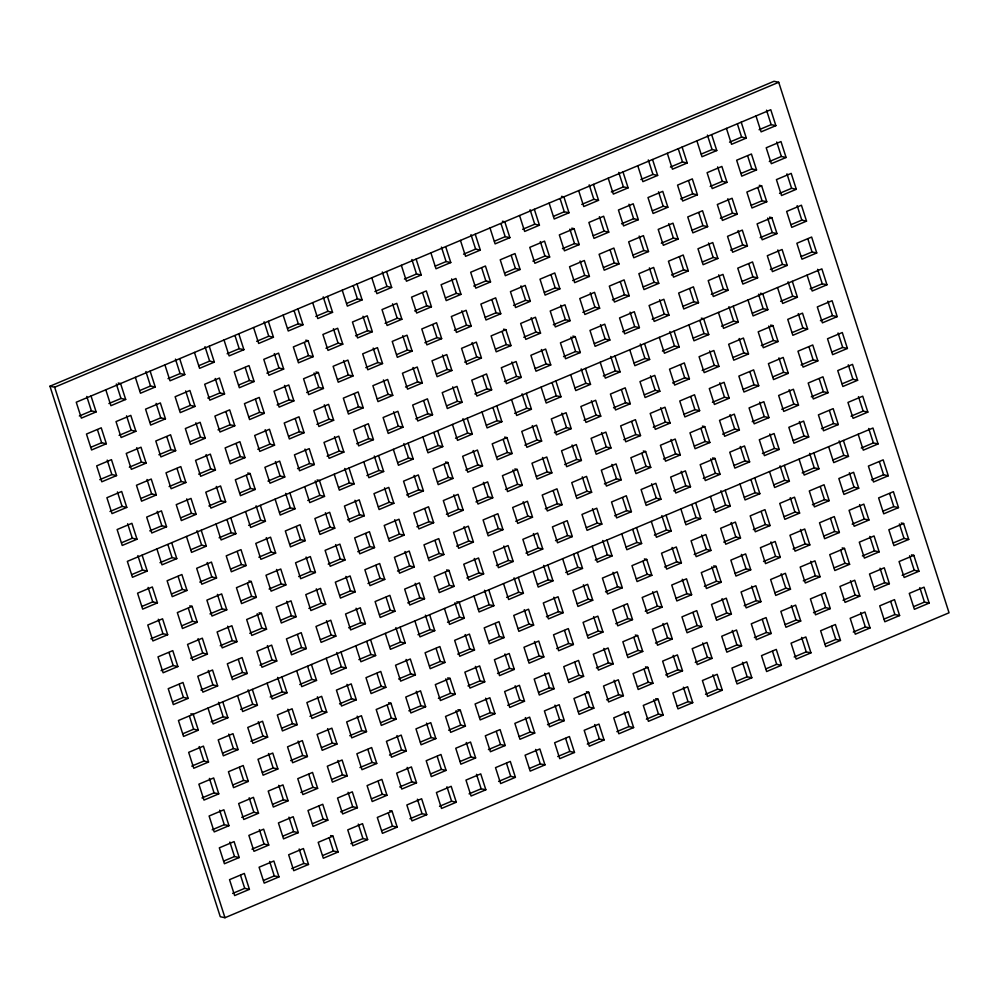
<?xml version="1.0" encoding="UTF-8"?>
<svg xmlns="http://www.w3.org/2000/svg" width="999" height="999" viewBox="0 0 999 999"><rect width="100%" height="100%" fill="white"/><g stroke="black" fill="none" stroke-linecap="round" stroke-linejoin="round"><path stroke-width="1.5" d="M49.95 386.213L774.025 81.281L778.721 82.28L949.05 612.787L224.975 917.719L220.28 916.72L49.95 386.213L54.658 387.225L778.721 82.28M79.333 415.996L91.421 410.901L96.129 411.913L91.021 395.991M108.891 403.546L120.979 398.464L125.687 399.463L120.579 383.554L118.219 383.042M139.785 390.534L150.537 386.014L155.245 387.013L150.125 371.104M167.994 378.658L180.082 373.564L184.79 374.575L179.683 358.653M198.901 365.646L209.64 361.126L214.348 362.125L209.241 346.216M227.11 353.771L239.198 348.676L243.906 349.675L238.786 333.766M256.656 341.321L268.756 336.226L273.451 337.237L268.344 321.316M287.562 328.309L298.301 323.776L303.009 324.787L297.902 308.866M315.771 316.421L327.859 311.338L332.567 312.337L327.46 296.428M346.665 303.409L357.417 298.888L362.113 299.9L357.005 283.978M374.875 291.533L386.963 286.438L391.67 287.45L386.563 271.528M404.433 279.083L416.521 274.001L421.228 275L416.121 259.091M435.327 266.071L446.078 261.551L450.774 262.55L445.666 246.641M463.536 254.196L475.624 249.101L480.332 250.112L475.224 234.191M494.43 241.184L505.182 236.651L509.89 237.662L504.782 221.753L502.422 221.241M522.639 229.308L534.74 224.213L539.435 225.212L534.328 209.303M553.546 216.296L564.285 211.763L568.993 212.775L563.886 196.853L561.538 196.353M581.755 204.408L593.843 199.313L598.551 200.324L593.443 184.403M611.313 191.958L623.401 186.875L628.109 187.874L622.989 171.965M640.859 179.52L652.946 174.425L657.654 175.424L652.547 159.515M670.416 167.07L682.504 161.975L687.212 162.987L682.105 147.065M701.31 154.058L712.062 149.538L716.77 150.537L711.65 134.628M729.52 142.183L741.608 137.088L746.315 138.087L741.208 122.178M759.078 129.733L771.166 124.638L775.873 125.649L770.766 109.728L76.249 402.222L81.356 418.131L96.129 411.913M125.687 399.463L110.914 405.694L105.794 389.772M155.245 387.013L140.459 393.244L135.352 377.322M184.79 374.575L170.017 380.794L164.91 364.885M214.348 362.125L199.575 368.344L194.455 352.435M243.906 349.675L229.121 355.906L224.013 339.985M273.451 337.237L258.679 343.456L253.571 327.547M303.009 324.787L288.236 331.006L283.117 315.097M332.567 312.337L317.782 318.569L312.675 302.647M362.113 299.9L347.34 306.119L342.232 290.197M391.67 287.45L376.898 293.669L371.79 277.759M421.228 275L406.443 281.219L401.336 265.309M450.774 262.55L436.001 268.781L430.894 252.859M480.332 250.112L465.559 256.331L460.452 240.422M509.89 237.662L495.104 243.881L489.997 227.972M539.435 225.212L524.662 231.443L519.555 215.522M568.993 212.775L554.22 218.993L549.113 203.072M598.551 200.324L583.766 206.543L578.658 190.634M628.109 187.874L613.324 194.093L608.216 178.184M657.654 175.424L642.881 181.656L637.774 165.734M687.212 162.987L672.439 169.206L667.32 153.297M716.77 150.537L701.985 156.756L696.877 140.847M746.315 138.087L731.543 144.318L726.435 128.396M775.873 125.649L761.101 131.868L755.981 115.946M308.117 340.696L293.344 346.928L298.451 362.837L313.224 356.618L308.117 340.696L305.769 340.197M574.1 228.684L559.328 234.902L564.435 250.824L579.22 244.593L574.1 228.684L571.753 228.184M90.897 447.265L101.648 442.732L106.356 443.743L101.236 427.822L86.463 434.053L91.571 449.962L106.356 443.743M119.106 435.377L131.194 430.294L135.901 431.293L130.794 415.384L116.021 421.603L121.129 437.512L135.901 431.293M150.012 422.365L160.752 417.844L165.459 418.843L160.352 402.934L145.567 409.153L150.687 425.075L165.459 418.843M179.558 409.927L190.31 405.394L195.017 406.406L189.897 390.484L175.125 396.715L180.232 412.624L195.017 406.406M207.767 398.039L219.867 392.957L224.563 393.956L219.455 378.047L204.683 384.265L209.79 400.174L224.563 393.956M238.674 385.027L249.413 380.507L254.121 381.506L249.013 365.597L234.241 371.815L239.348 387.737L254.121 381.506M266.883 373.151L278.971 368.057L283.679 369.068L278.571 353.147L263.786 359.365L268.893 375.287L283.679 369.068M297.777 360.139L308.529 355.607L313.224 356.618M325.986 348.251L338.074 343.169L342.782 344.168L337.674 328.259L322.902 334.478L328.009 350.399L342.782 344.168M355.544 335.814L367.632 330.719L372.34 331.718L367.232 315.809L352.447 322.028L357.555 337.949L372.34 331.718M385.09 323.364L397.19 318.269L401.885 319.28L396.778 303.359L382.005 309.59L387.113 325.499L401.885 319.28M414.647 310.914L426.735 305.831L431.443 306.83L426.336 290.921L411.563 297.14L416.67 313.049L431.443 306.83M445.542 297.902L456.293 293.381L461.001 294.38L455.894 278.471L441.108 284.69L446.216 300.612L461.001 294.38M473.751 286.026L485.851 280.931L490.546 281.943L485.439 266.021L470.666 272.252L475.774 288.162L490.546 281.943M504.657 273.014L515.397 268.481L520.104 269.493L514.997 253.571L500.224 259.802L505.332 275.712L520.104 269.493M532.867 261.126L544.954 256.044L549.662 257.043L544.555 241.134L529.77 247.352L534.877 263.274L549.662 257.043M562.425 248.689L574.512 243.594L579.22 244.593M593.319 235.677L604.058 231.144L608.766 232.155L603.658 216.234L588.886 222.465L593.993 238.374L608.766 232.155M621.528 223.788L633.616 218.706L638.324 219.705L633.216 203.796L618.431 210.015L623.551 225.924L638.324 219.705M652.422 210.777L663.174 206.256L667.881 207.255L662.762 191.346L647.989 197.565L653.096 213.486L667.881 207.255M680.631 198.901L692.719 193.806L697.427 194.817L692.319 178.896L677.547 185.127L682.654 201.036L697.427 194.817M710.189 186.451L722.277 181.356L726.985 182.367L721.877 166.446L707.092 172.677L712.212 188.586L726.985 182.367M741.083 173.439L751.835 168.918L756.543 169.917L751.423 154.008L736.65 160.227L741.758 176.149L756.543 169.917M769.292 161.563L781.38 156.468L786.088 157.48L780.981 141.558L766.208 147.777L771.315 163.699L786.088 157.48M318.344 372.527L303.559 378.758L308.666 394.667L323.451 388.449L318.344 372.527L315.984 372.028M761.65 185.839L746.865 192.058L751.985 207.979L766.757 201.748L761.65 185.839L759.29 185.327M99.775 479.657L111.863 474.562L116.571 475.574L111.463 459.652L96.678 465.884L101.798 481.793L116.571 475.574M129.333 467.207L141.421 462.125L146.129 463.124L141.009 447.215L126.236 453.434L131.344 469.343L146.129 463.124M158.878 454.77L170.979 449.675L175.674 450.674L170.567 434.765L155.794 440.984L160.901 456.905L175.674 450.674M189.785 441.758L200.524 437.225L205.232 438.236L200.125 422.315L185.352 428.546L190.459 444.455L205.232 438.236M217.994 429.87L230.082 424.775L234.79 425.786L229.683 409.865L214.897 416.096L220.005 432.005L234.79 425.786M248.888 416.858L259.64 412.337L264.335 413.336L259.228 397.427L244.455 403.646L249.563 419.568L264.335 413.336M277.098 404.982L289.186 399.887L293.893 400.899L288.786 384.977L274.013 391.196L279.121 407.117L293.893 400.899M306.656 392.532L318.743 387.437L323.451 388.449M337.55 379.52L348.301 375L352.997 375.999L347.889 360.09L333.117 366.308L338.224 382.217L352.997 375.999M365.759 367.644L377.847 362.55L382.555 363.549L377.447 347.64L362.674 353.858L367.782 369.78L382.555 363.549M396.653 354.633L407.405 350.1L412.112 351.111L407.005 335.189L392.22 341.421L397.327 357.33L412.112 351.111M424.862 342.744L436.963 337.65L441.658 338.661L436.551 322.739L421.778 328.971L426.885 344.88L441.658 338.661M454.42 330.307L466.508 325.212L471.216 326.211L466.108 310.302L451.336 316.521L456.443 332.442L471.216 326.211M485.314 317.282L496.066 312.762L500.774 313.773L495.666 297.852L480.881 304.071L486.001 319.992L500.774 313.773M513.536 305.407L525.624 300.312L530.332 301.323L525.212 285.402L510.439 291.633L515.546 307.542L530.332 301.323M544.43 292.395L555.169 287.874L559.877 288.873L554.77 272.964L539.997 279.183L545.104 295.092L559.877 288.873M572.639 280.519L584.727 275.424L589.435 276.423L584.328 260.514L569.542 266.733L574.662 282.655L589.435 276.423M603.533 267.507L614.285 262.974L618.993 263.986L613.873 248.064L599.1 254.295L604.208 270.205L618.993 263.986M633.091 255.057L643.831 250.537L648.538 251.536L643.431 235.627L628.658 241.845L633.766 257.754L648.538 251.536M661.301 243.182L673.388 238.087L678.096 239.086L672.989 223.177L658.204 229.395L663.324 245.317L678.096 239.086M692.195 230.17L702.946 225.637L707.654 226.648L702.534 210.727L687.762 216.945L692.869 232.867L707.654 226.648M720.404 218.282L732.492 213.187L737.2 214.198L732.092 198.277L717.319 204.508L722.427 220.417L737.2 214.198M751.31 205.27L762.05 200.749L766.757 201.748M779.52 193.394L791.608 188.299L796.315 189.298L791.196 173.389L776.423 179.608L781.53 195.529L796.315 189.298M505.881 329.682L491.108 335.901L496.216 351.823L510.988 345.592L505.881 329.682L503.533 329.183M771.865 217.67L757.092 223.888L762.2 239.797L776.972 233.579L771.865 217.67L769.517 217.158M109.99 511.488L122.09 506.393L126.786 507.405L121.678 491.483L106.905 497.714L112.013 513.623L126.786 507.405M140.896 498.476L151.636 493.943L156.344 494.955L151.236 479.045L136.463 485.264L141.571 501.173L156.344 494.955M169.106 486.6L181.194 481.506L185.901 482.505L180.794 466.595L166.009 472.814L171.116 488.736L185.901 482.505M198.651 474.15L210.752 469.055L215.447 470.067L210.339 454.145L195.567 460.364L200.674 476.286L215.447 470.067M229.558 461.138L240.297 456.605L245.005 457.617L239.897 441.695L225.125 447.927L230.232 463.836L245.005 457.617M257.767 449.25L269.855 444.168L274.563 445.167L269.455 429.258L254.67 435.477L259.777 451.386L274.563 445.167M288.661 436.238L299.413 431.718L304.108 432.717L299.001 416.808L284.228 423.027L289.335 438.948L304.108 432.717M316.87 424.363L328.958 419.268L333.666 420.279L328.559 404.358L313.786 410.589L318.893 426.498L333.666 420.279M347.764 411.351L358.516 406.83L363.224 407.829L358.117 391.92L343.331 398.139L348.439 414.048L363.224 407.829M377.322 398.901L388.074 394.38L392.769 395.379L387.662 379.47L372.889 385.689L377.997 401.61L392.769 395.379M405.532 387.025L417.619 381.93L422.327 382.942L417.22 367.02L402.447 373.239L407.555 389.16L422.327 382.942M436.426 374.013L447.177 369.48L451.885 370.492L446.778 354.57L431.993 360.801L437.112 376.71L451.885 370.492M464.647 362.125L476.735 357.043L481.443 358.042L476.323 342.133L461.55 348.351L466.658 364.273L481.443 358.042M495.541 349.113L506.281 344.593L510.988 345.592M523.751 337.237L535.839 332.143L540.546 333.154L535.439 317.232L520.654 323.464L525.774 339.373L540.546 333.154M553.309 324.787L565.397 319.705L570.104 320.704L564.984 304.795L550.212 311.014L555.319 326.923L570.104 320.704M582.854 312.35L594.942 307.255L599.65 308.254L594.542 292.345L579.77 298.564L584.877 314.485L599.65 308.254M612.412 299.9L624.5 294.805L629.208 295.816L624.1 279.895L609.315 286.126L614.435 302.035L629.208 295.816M643.306 286.888L654.058 282.355L658.766 283.366L653.646 267.445L638.873 273.676L643.98 289.585L658.766 283.366M671.515 275L683.603 269.917L688.311 270.916L683.204 255.007L668.431 261.226L673.538 277.148L688.311 270.916M702.422 261.988L713.161 257.467L717.869 258.466L712.762 242.557L697.976 248.776L703.096 264.698L717.869 258.466M730.631 250.112L742.719 245.017L747.427 246.029L742.307 230.107L727.534 236.338L732.642 252.248L747.427 246.029M760.177 237.662L772.277 232.58L776.972 233.579M791.083 224.65L801.822 220.13L806.53 221.129L801.423 205.22L786.638 211.438L791.757 227.36L806.53 221.129M250.112 473.526L235.339 479.757L240.447 495.666L255.22 489.448L250.112 473.526L247.764 473.026M575.212 336.626L560.427 342.844L565.546 358.753L580.319 352.535L575.212 336.626L572.852 336.114M121.553 542.757L132.305 538.224L137.013 539.235L131.905 523.314L117.12 529.545L122.228 545.454L137.013 539.235M149.763 530.869L161.863 525.774L166.558 526.785L161.451 510.864L146.678 517.095L151.786 533.004L166.558 526.785M180.669 517.857L191.408 513.336L196.116 514.335L191.009 498.426L176.236 504.645L181.343 520.566L196.116 514.335M208.878 505.981L220.966 500.886L225.674 501.885L220.567 485.976L205.782 492.195L210.889 508.116L225.674 501.885M239.772 492.969L250.524 488.436L255.22 489.448M267.982 481.081L280.07 475.999L284.777 476.998L279.67 461.088L264.897 467.307L270.005 483.216L284.777 476.998M297.54 468.643L309.628 463.548L314.335 464.547L309.228 448.638L294.443 454.857L299.55 470.779L314.335 464.547M327.098 456.193L339.185 451.098L343.893 452.11L338.773 436.188L324.001 442.42L329.108 458.329L343.893 452.11M356.643 443.743L368.731 438.648L373.439 439.66L368.331 423.738L353.559 429.97L358.666 445.879L373.439 439.66M387.537 430.731L398.289 426.211L402.997 427.21L397.889 411.301L383.104 417.52L388.224 433.441L402.997 427.21M415.759 418.856L427.847 413.761L432.555 414.772L427.435 398.851L412.662 405.07L417.769 420.991L432.555 414.772M446.653 405.844L457.392 401.311L462.1 402.322L456.993 386.401L442.22 392.632L447.327 408.541L462.1 402.322M474.862 393.956L486.95 388.873L491.658 389.872L486.55 373.963L471.765 380.182L476.885 396.091L491.658 389.872M504.42 381.518L516.508 376.423L521.216 377.422L516.096 361.513L501.323 367.732L506.431 383.653L521.216 377.422M535.314 368.506L546.053 363.973L550.761 364.985L545.654 349.063L530.881 355.294L535.988 371.203L550.761 364.985M563.523 356.618L575.611 351.523L580.319 352.535M594.417 343.606L605.169 339.086L609.877 340.085L604.757 324.176L589.984 330.394L595.092 346.316L609.877 340.085M622.627 331.73L634.727 326.636L639.422 327.647L634.315 311.725L619.542 317.944L624.65 333.866L639.422 327.647M652.185 319.28L664.273 314.185L668.98 315.197L663.873 299.275L649.088 305.507L654.208 321.416L668.98 315.197M683.079 306.268L693.83 301.748L698.538 302.747L693.418 286.838L678.646 293.057L683.753 308.966L698.538 302.747M711.288 294.393L723.388 289.298L728.084 290.297L722.976 274.388L708.204 280.607L713.311 296.528L728.084 290.297M742.195 281.381L752.934 276.848L757.642 277.859L752.534 261.938L737.761 268.169L742.869 284.078L757.642 277.859M770.404 269.493L782.492 264.41L787.2 265.409L782.092 249.5L767.307 255.719L772.414 271.628L787.2 265.409M801.298 256.481L812.05 251.96L816.745 252.959L811.638 237.05L796.865 243.269L801.972 259.191L816.745 252.959M131.781 574.587L142.52 570.054L147.228 571.066L142.12 555.144M159.99 562.699L172.078 557.604L176.786 558.616L171.678 542.694M190.884 549.687L201.636 545.167L206.331 546.166L201.224 530.257M219.093 537.812L231.181 532.717L235.889 533.716L230.781 517.807M248.651 525.362L260.739 520.267L265.447 521.278L260.339 505.357M279.545 512.35L290.297 507.829L295.005 508.828L289.885 492.919M307.754 500.474L319.842 495.379L324.55 496.378L319.443 480.469L317.095 479.97M338.649 487.462L349.4 482.929L354.108 483.941L349.001 468.019M366.87 475.574L378.958 470.479L383.666 471.491L378.546 455.569M397.764 462.562L408.504 458.042L413.211 459.041L408.104 443.131M427.31 450.112L438.062 445.591L442.769 446.59L437.662 430.681M455.532 438.236L467.619 433.141L472.327 434.153L467.207 418.231M486.426 425.224L497.165 420.704L501.873 421.703L496.765 405.794M514.635 413.349L526.723 408.254L531.431 409.253L526.323 393.344M545.529 400.337L556.281 395.804L560.988 396.815L555.869 380.894M575.087 387.887L585.839 383.354L590.534 384.365L585.426 368.444M603.296 375.999L615.384 370.916L620.092 371.915L614.984 356.006M634.19 362.987L644.942 358.466L649.65 359.465L644.53 343.556M662.399 351.111L674.5 346.016L679.195 347.028L674.088 331.106M693.306 338.099L704.045 333.579L708.753 334.578L703.646 318.669L701.286 318.157M721.515 326.223L733.603 321.129L738.311 322.128L733.204 306.218M752.409 313.211L763.161 308.679L767.856 309.69L762.749 293.768L760.401 293.269M780.619 301.323L792.707 296.228L797.414 297.24L792.307 281.318M810.177 288.873L822.264 283.791L826.972 284.79L821.865 268.881L127.348 561.363L132.455 577.285L147.228 571.066M176.786 558.616L162 564.835L156.893 548.926M206.331 546.166L191.558 552.385L186.451 536.475M235.889 533.716L221.116 539.947L216.009 524.025M265.447 521.278L250.662 527.497L245.554 511.588M295.005 508.828L280.22 515.047L275.112 499.138M324.55 496.378L309.777 502.609L304.67 486.688M354.108 483.941L339.335 490.159L334.215 474.238M383.666 471.491L368.881 477.709L363.773 461.8M413.211 459.041L398.439 465.272L393.331 449.35M442.769 446.59L427.997 452.822L422.877 436.9M472.327 434.153L457.542 440.372L452.435 424.463M501.873 421.703L487.1 427.922L481.993 412.013M531.431 409.253L516.658 415.484L511.538 399.563M560.988 396.815L546.203 403.034L541.096 387.125M590.534 384.365L575.761 390.584L570.654 374.675M620.092 371.915L605.319 378.146L600.199 362.225M649.65 359.465L634.865 365.696L629.757 349.775M679.195 347.028L664.422 353.246L659.315 337.337M708.753 334.578L693.98 340.796L688.873 324.887M738.311 322.128L723.526 328.359L718.418 312.437M767.856 309.69L753.084 315.909L747.976 300M797.414 297.24L782.642 303.459L777.534 287.55M826.972 284.79L812.187 291.021L807.08 275.1M447.877 462.512L433.104 468.731L438.211 484.652L452.984 478.421L447.877 462.512L445.529 462.013M506.98 437.612L492.207 443.843L497.315 459.752L512.1 453.534L506.98 437.612L504.632 437.112M772.976 325.599L758.191 331.818L763.298 347.739L778.084 341.521L772.976 325.599L770.616 325.1M141.995 606.405L152.747 601.885L157.442 602.884L152.335 586.975L137.562 593.194L142.67 609.115L157.442 602.884M171.553 593.968L182.293 589.435L187 590.446L181.893 574.525L167.12 580.756L172.228 596.665L187 590.446M199.763 582.08L211.85 576.997L216.558 577.996L211.451 562.087L196.666 568.306L201.786 584.215L216.558 577.996M230.657 569.068L241.408 564.547L246.116 565.546L240.996 549.637L226.224 555.856L231.331 571.778L246.116 565.546M258.866 557.192L270.954 552.097L275.662 553.109L270.554 537.187L255.781 543.419L260.889 559.328L275.662 553.109M289.76 544.18L300.512 539.647L305.219 540.659L300.112 524.737L285.327 530.968L290.447 546.878L305.219 540.659M319.318 531.73L330.07 527.21L334.777 528.209L329.658 512.3L314.885 518.518L319.992 534.44L334.777 528.209M347.527 519.855L359.615 514.76L364.323 515.771L359.215 499.85L344.443 506.068L349.55 521.99L364.323 515.771M378.434 506.843L389.173 502.31L393.881 503.321L388.773 487.4L373.988 493.631L379.108 509.54L393.881 503.321M406.643 494.955L418.731 489.872L423.439 490.871L418.319 474.962L403.546 481.181L408.653 497.09L423.439 490.871M437.537 481.943L448.276 477.422L452.984 478.421M465.746 470.067L477.834 464.972L482.542 465.984L477.435 450.062L462.649 456.293L467.769 472.202L482.542 465.984M496.64 457.055L507.392 452.522L512.1 453.534M524.85 445.179L536.95 440.084L541.645 441.083L536.538 425.174L521.765 431.393L526.873 447.315L541.645 441.083M554.408 432.729L566.495 427.634L571.203 428.646L566.096 412.724L551.311 418.943L556.431 434.865L571.203 428.646M583.965 420.279L596.053 415.184L600.761 416.196L595.654 400.274L580.869 406.506L585.976 422.415L600.761 416.196M613.511 407.829L625.611 402.747L630.307 403.746L625.199 387.837L610.426 394.056L615.534 409.965L630.307 403.746M644.417 394.817L655.157 390.297L659.864 391.296L654.757 375.387L639.984 381.606L645.092 397.527L659.864 391.296M672.627 382.942L684.715 377.847L689.422 378.858L684.315 362.937L669.53 369.168L674.637 385.077L689.422 378.858M702.172 370.492L714.273 365.409L718.968 366.408L713.86 350.499L699.088 356.718L704.195 372.627L718.968 366.408M733.079 357.48L743.818 352.959L748.526 353.958L743.418 338.049L728.646 344.268L733.753 360.189L748.526 353.958M761.288 345.604L773.376 340.509L778.084 341.521M792.182 332.592L802.934 328.059L807.629 329.071L802.522 313.149L787.749 319.38L792.856 335.289L807.629 329.071M820.391 320.704L832.479 315.622L837.187 316.621L832.08 300.711L817.307 306.93L822.414 322.852L837.187 316.621M192.108 606.356L177.335 612.587L182.442 628.496L197.228 622.277L192.108 606.356L189.76 605.856M251.224 581.468L236.438 587.687L241.558 603.608L256.331 597.377L251.224 581.468L248.863 580.968M517.207 469.443L502.422 475.674L507.542 491.583L522.315 485.364L517.207 469.443L514.847 468.943M150.874 638.811L162.962 633.716L167.67 634.715L162.562 618.806L147.777 625.024L152.897 640.946L167.67 634.715M181.768 625.799L192.52 621.266L197.228 622.277M209.977 613.91L222.065 608.828L226.773 609.827L221.666 593.918L206.893 600.137L212 616.046L226.773 609.827M240.871 600.899L251.623 596.378L256.331 597.377M269.093 589.023L281.181 583.928L285.889 584.939L280.769 569.018L265.996 575.237L271.104 591.158L285.889 584.939M298.639 576.573L310.726 571.478L315.434 572.489L310.327 556.568L295.554 562.799L300.662 578.708L315.434 572.489M328.196 564.123L340.284 559.04L344.992 560.039L339.885 544.13L325.1 550.349L330.219 566.258L344.992 560.039M357.754 551.685L369.842 546.59L374.55 547.589L369.43 531.68L354.657 537.899L359.765 553.821L374.55 547.589M388.648 538.673L399.388 534.14L404.096 535.152L398.988 519.23L384.215 525.462L389.323 541.371L404.096 535.152M416.858 526.785L428.946 521.703L433.653 522.702L428.546 506.793L413.761 513.011L418.881 528.921L433.653 522.702M446.416 514.348L458.504 509.253L463.211 510.252L458.091 494.343L443.319 500.561L448.426 516.483L463.211 510.252M475.961 501.898L488.061 496.803L492.757 497.814L487.649 481.893L472.877 488.111L477.984 504.033L492.757 497.814M505.519 489.448L517.607 484.353L522.315 485.364M536.413 476.436L547.165 471.915L551.873 472.914L546.765 457.005L531.98 463.224L537.087 479.145L551.873 472.914M564.622 464.56L576.723 459.465L581.418 460.464L576.311 444.555L561.538 450.774L566.645 466.695L581.418 460.464M595.529 451.548L606.268 447.015L610.976 448.027L605.869 432.105L591.096 438.336L596.203 454.245L610.976 448.027M623.738 439.66L635.826 434.577L640.534 435.576L635.426 419.667L620.641 425.886L625.749 441.795L640.534 435.576M653.284 427.222L665.384 422.127L670.079 423.126L664.972 407.217L650.199 413.436L655.307 429.358L670.079 423.126M684.19 414.21L694.929 409.677L699.637 410.689L694.53 394.767L679.757 400.999L684.864 416.908L699.637 410.689M712.399 402.322L724.487 397.227L729.195 398.239L724.088 382.317L709.302 388.549L714.41 404.458L729.195 398.239M743.293 389.31L754.045 384.79L758.74 385.789L753.633 369.88L738.86 376.099L743.968 392.02L758.74 385.789M772.851 376.86L783.591 372.34L788.298 373.351L783.191 357.43L768.418 363.648L773.526 379.57L788.298 373.351M801.061 364.985L813.149 359.89L817.856 360.901L812.749 344.98L797.964 351.211L803.071 367.12L817.856 360.901M831.955 351.973L842.706 347.452L847.414 348.451L842.294 332.542L827.522 338.761L832.629 354.67L847.414 348.451M261.438 613.299L246.666 619.517L251.773 635.439L266.546 629.208L261.438 613.299L259.091 612.787M645.641 451.498L630.869 457.717L635.976 473.626L650.749 467.407L645.641 451.498L643.294 450.986M704.745 426.598L689.972 432.817L695.079 448.738L709.852 442.52L704.745 426.598L702.397 426.098M161.089 670.641L173.177 665.546L177.884 666.545L172.777 650.636L158.004 656.855L163.112 672.777L177.884 666.545M190.647 658.191L202.735 653.096L207.442 654.108L202.335 638.186L187.55 644.417L192.67 660.327L207.442 654.108M220.205 645.741L232.292 640.646L237 641.658L231.88 625.736L217.108 631.967L222.215 647.876L237 641.658M249.75 633.291L261.838 628.209L266.546 629.208M280.657 620.279L291.396 615.759L296.104 616.758L290.996 600.849L276.211 607.067L281.331 622.989L296.104 616.758M308.866 608.403L320.954 603.309L325.662 604.32L320.542 588.399L305.769 594.63L310.876 610.539L325.662 604.32M339.76 595.392L350.512 590.871L355.207 591.87L350.1 575.961L335.327 582.18L340.434 598.089L355.207 591.87M367.969 583.516L380.057 578.421L384.765 579.42L379.657 563.511L364.872 569.73L369.992 585.651L384.765 579.42M397.527 571.066L409.615 565.971L414.323 566.982L409.203 551.061L394.43 557.292L399.538 573.201L414.323 566.982M428.421 558.054L439.173 553.521L443.868 554.532L438.761 538.611L423.988 544.842L429.095 560.751L443.868 554.532M456.63 546.166L468.718 541.083L473.426 542.082L468.319 526.173L453.546 532.392L458.653 548.314L473.426 542.082M487.524 533.154L498.276 528.633L502.984 529.645L497.877 513.723L483.091 519.942L488.199 535.864L502.984 529.645M515.734 521.278L527.834 516.183L532.529 517.195L527.422 501.273L512.649 507.504L517.757 523.414L532.529 517.195M545.292 508.828L557.38 503.746L562.087 504.745L556.98 488.836L542.207 495.054L547.315 510.964L562.087 504.745M576.186 495.816L586.937 491.296L591.645 492.295L586.538 476.386L571.753 482.604L576.86 498.526L591.645 492.295M604.395 483.941L616.495 478.846L621.191 479.857L616.083 463.936L601.311 470.167L606.418 486.076L621.191 479.857M635.302 470.929L646.041 466.396L650.749 467.407M663.511 459.053L675.599 453.958L680.307 454.957L675.199 439.048L660.414 445.267L665.521 461.188L680.307 454.957M694.405 446.041L705.157 441.508L709.852 442.52M722.614 434.153L734.702 429.058L739.41 430.07L734.302 414.148L719.53 420.379L724.637 436.288L739.41 430.07M752.172 421.703L764.26 416.62L768.968 417.619L763.86 401.71L749.075 407.929L754.183 423.838L768.968 417.619M781.73 409.265L793.818 404.17L798.526 405.169L793.406 389.26L778.633 395.479L783.74 411.401L798.526 405.169M811.275 396.815L823.363 391.72L828.071 392.732L822.964 376.81L808.191 383.042L813.298 398.951L828.071 392.732M842.169 383.803L852.921 379.283L857.629 380.282L852.522 364.373L837.736 370.592L842.856 386.501L857.629 380.282M448.988 570.441L434.203 576.673L439.31 592.582L454.095 586.363L448.988 570.441L446.628 569.942M714.972 458.429L700.187 464.647L705.306 480.569L720.079 474.338L714.972 458.429L712.612 457.929M172.652 701.897L183.404 697.377L188.112 698.376L182.992 682.467L168.219 688.686L173.327 704.607L188.112 698.376M200.861 690.022L212.949 684.927L217.657 685.938L212.55 670.017L197.777 676.236L202.884 692.157L217.657 685.938M231.768 677.01L242.507 672.477L247.215 673.488L242.108 657.567L227.322 663.798L232.442 679.707L247.215 673.488M259.977 665.122L272.065 660.039L276.773 661.038L271.653 645.129L256.88 651.348L261.988 667.257L276.773 661.038M290.871 652.11L301.623 647.589L306.318 648.588L301.211 632.679L286.438 638.898L291.546 654.82L306.318 648.588M320.429 639.672L331.168 635.139L335.876 636.151L330.769 620.229L315.984 626.46L321.104 642.369L335.876 636.151M348.639 627.784L360.726 622.702L365.434 623.701L360.314 607.792L345.542 614.01L350.649 629.919L365.434 623.701M379.533 614.772L390.284 610.252L394.98 611.251L389.872 595.342L375.1 601.56L380.207 617.482L394.98 611.251M407.742 602.897L419.83 597.802L424.538 598.813L419.43 582.892L404.657 589.11L409.765 605.032L424.538 598.813M438.636 589.885L449.388 585.352L454.095 586.363M466.845 577.996L478.946 572.914L483.641 573.913L478.533 558.004L463.761 564.223L468.868 580.144L483.641 573.913M496.403 565.559L508.491 560.464L513.199 561.463L508.091 545.554L493.319 551.773L498.426 567.694L513.199 561.463M525.961 553.109L538.049 548.014L542.757 549.025L537.649 533.104L522.864 539.335L527.971 555.244L542.757 549.025M555.506 540.659L567.607 535.576L572.302 536.575L567.195 520.666L552.422 526.885L557.529 542.794L572.302 536.575M586.413 527.647L597.152 523.126L601.86 524.125L596.753 508.216L581.98 514.435L587.087 530.357L601.86 524.125M614.622 515.771L626.71 510.676L631.418 511.688L626.311 495.766L611.525 501.998L616.633 517.907L631.418 511.688M645.516 502.759L656.268 498.226L660.963 499.238L655.856 483.316L641.083 489.547L646.191 505.457L660.963 499.238M673.726 490.871L685.814 485.789L690.521 486.788L685.414 470.879L670.641 477.097L675.749 493.019L690.521 486.788M703.284 478.434L715.371 473.339L720.079 474.338M734.178 465.422L744.929 460.889L749.637 461.9L744.517 445.979L729.745 452.21L734.852 468.119L749.637 461.9M762.387 453.534L774.475 448.451L779.183 449.45L774.075 433.541L759.302 439.76L764.41 455.669L779.183 449.45M793.281 440.522L804.033 436.001L808.74 437L803.633 421.091L788.848 427.31L793.968 443.231L808.74 437M821.503 428.646L833.591 423.551L838.298 424.563L833.178 408.641L818.406 414.872L823.513 430.781L838.298 424.563M851.048 416.196L863.136 411.101L867.844 412.112L862.736 396.191L847.964 402.422L853.071 418.331L867.844 412.112M182.879 733.728L193.619 729.208L198.326 730.207L193.219 714.297L190.859 713.786M211.089 721.852L223.177 716.758L227.884 717.757L222.765 701.847M240.634 709.402L252.735 704.307L257.43 705.319L252.322 689.397M270.192 696.952L282.28 691.87L286.988 692.869L281.88 676.96M299.75 684.515L311.838 679.42L316.546 680.419L311.438 664.51M330.644 671.503L341.396 666.97L346.091 667.981L340.984 652.06M358.853 659.615L370.941 654.52L375.649 655.531L370.542 639.61M389.747 646.603L400.499 642.082L405.207 643.081L400.099 627.172M417.957 634.727L430.057 629.632L434.752 630.644L429.645 614.722M447.515 622.277L459.602 617.182L464.31 618.194L459.203 602.272L456.855 601.773M478.409 609.265L489.16 604.745L493.868 605.744L488.761 589.835M506.618 597.39L518.718 592.295L523.414 593.294L518.306 577.385M537.524 584.378L548.264 579.845L552.971 580.856L547.864 564.934M565.734 572.489L577.822 567.395L582.529 568.406L577.422 552.484M595.279 560.052L607.38 554.957L612.075 555.956L606.967 540.047M626.186 547.04L636.925 542.507L641.633 543.518L636.525 527.597M654.395 535.152L666.483 530.057L671.191 531.068L666.083 515.147M685.289 522.14L696.041 517.619L700.749 518.618L695.629 502.709M713.498 510.264L725.586 505.169L730.294 506.168L725.187 490.259M744.392 497.252L755.144 492.719L759.852 493.731L754.745 477.809M773.95 484.802L784.702 480.282L789.41 481.281L784.29 465.372M802.16 472.927L814.247 467.832L818.955 468.831L813.848 452.922M833.066 459.915L843.805 455.382L848.513 456.393L843.406 440.472M861.275 448.027L873.363 442.932L878.071 443.943L872.951 428.022L178.434 720.516L183.554 736.438L198.326 730.207M227.884 717.757L213.099 723.988L207.992 708.066M257.43 705.319L242.657 711.538L237.55 695.629M286.988 692.869L272.215 699.088L267.095 683.179M316.546 680.419L301.76 686.65L296.653 670.729M346.091 667.981L331.318 674.2L326.211 658.291M375.649 655.531L360.876 661.75L355.769 645.841M405.207 643.081L390.422 649.313L385.314 633.391M434.752 630.644L419.98 636.863L414.872 620.941M464.31 618.194L449.538 624.412L444.43 608.503M493.868 605.744L479.083 611.962L473.976 596.053M523.414 593.294L508.641 599.525L503.533 583.603M552.971 580.856L538.199 587.075L533.091 571.166M582.529 568.406L567.744 574.625L562.637 558.716M612.075 555.956L597.302 562.187L592.195 546.266M641.633 543.518L626.86 549.737L621.753 533.816M671.191 531.068L656.418 537.287L651.298 521.378M700.749 518.618L685.963 524.837L680.856 508.928M730.294 506.168L715.521 512.4L710.414 496.478M759.852 493.731L745.079 499.95L739.959 484.04M789.41 481.281L774.625 487.5L769.517 471.59M818.955 468.831L804.183 475.062L799.075 459.14M848.513 456.393L833.74 462.612L828.621 446.69M878.071 443.943L863.286 450.162L858.178 434.253M646.74 559.428L631.967 565.646L637.075 581.568L651.86 575.337L646.74 559.428L644.392 558.928M191.746 766.121L203.846 761.038L208.541 762.037L203.434 746.128L188.661 752.347L193.769 768.256L208.541 762.037M222.652 753.109L233.391 748.588L238.099 749.587L232.992 733.678L218.207 739.897L223.326 755.818L238.099 749.587M250.861 741.233L262.949 736.138L267.657 737.15L262.55 721.228L247.764 727.459L252.872 743.368L267.657 737.15M281.755 728.221L292.507 723.701L297.202 724.7L292.095 708.791L277.322 715.009L282.43 730.918L297.202 724.7M309.965 716.345L322.053 711.251L326.76 712.25L321.653 696.34L306.88 702.559L311.988 718.481L326.76 712.25M339.523 703.895L351.611 698.801L356.318 699.812L351.211 683.89L336.426 690.109L341.533 706.031L356.318 699.812M370.417 690.883L381.168 686.35L385.864 687.362L380.756 671.44L365.984 677.672L371.091 693.581L385.864 687.362M398.626 678.995L410.714 673.913L415.422 674.912L410.314 659.003L395.542 665.222L400.649 681.131L415.422 674.912M429.52 665.983L440.272 661.463L444.98 662.462L439.872 646.553L425.087 652.772L430.194 668.693L444.98 662.462M457.729 654.108L469.83 649.013L474.525 650.024L469.418 634.103L454.645 640.334L459.752 656.243L474.525 650.024M488.636 641.096L499.375 636.575L504.083 637.574L498.976 621.665L484.203 627.884L489.31 643.793L504.083 637.574M518.181 628.646L528.933 624.125L533.641 625.124L528.533 609.215L513.748 615.434L518.856 631.356L533.641 625.124M546.403 616.77L558.491 611.675L563.199 612.687L558.079 596.765L543.306 602.984L548.414 618.905L563.199 612.687M577.297 603.758L588.036 599.225L592.744 600.237L587.637 584.315L572.864 590.546L577.971 606.455L592.744 600.237M605.506 591.87L617.594 586.788L622.302 587.787L617.195 571.878L602.409 578.096L607.529 594.018L622.302 587.787M636.4 578.858L647.152 574.338L651.86 575.337M664.61 566.982L676.698 561.888L681.405 562.899L676.298 546.977L661.525 553.209L666.633 569.118L681.405 562.899M694.168 554.532L706.256 549.45L710.963 550.449L705.856 534.54L691.071 540.759L696.191 556.668L710.963 550.449M723.726 542.095L735.813 537L740.521 537.999L735.401 522.09L720.629 528.309L725.736 544.23L740.521 537.999M753.271 529.645L765.359 524.55L770.067 525.561L764.959 509.64L750.187 515.871L755.294 531.78L770.067 525.561M784.178 516.633L794.917 512.1L799.625 513.111L794.517 497.19L779.732 503.421L784.852 519.33L799.625 513.111M812.387 504.745L824.475 499.662L829.182 500.661L824.063 484.752L809.29 490.971L814.397 506.893L829.182 500.661M843.281 491.733L854.033 487.212L858.728 488.224L853.621 472.302L838.848 478.521L843.955 494.443L858.728 488.224M871.49 479.857L883.578 474.762L888.286 475.774L883.178 459.852L868.393 466.083L873.513 481.993L888.286 475.774M390.984 703.271L376.198 709.502L381.306 725.411L396.091 719.193L390.984 703.271L388.623 702.772M450.087 678.383L435.314 684.602L440.422 700.524L455.194 694.293L450.087 678.383L447.739 677.884M716.071 566.371L701.298 572.589L706.405 588.498L721.178 582.28L716.071 566.371L713.723 565.859M201.973 797.951L214.061 792.869L218.769 793.868L213.661 777.959L198.876 784.178L203.983 800.087L218.769 793.868M232.867 784.939L243.619 780.419L248.314 781.418L243.207 765.509L228.434 771.727L233.541 787.649L248.314 781.418M262.425 772.502L273.164 767.969L277.872 768.98L272.764 753.059L257.992 759.29L263.099 775.199L277.872 768.98M290.634 760.614L302.722 755.519L307.43 756.53L302.322 740.609L287.537 746.84L292.645 762.749L307.43 756.53M321.528 747.602L332.28 743.081L336.975 744.08L331.868 728.171L317.095 734.39L322.202 750.311L336.975 744.08M349.737 735.726L361.825 730.631L366.533 731.63L361.426 715.721L346.653 721.94L351.76 737.861L366.533 731.63M380.631 722.714L391.383 718.181L396.091 719.193M408.841 710.826L420.941 705.744L425.636 706.743L420.529 690.833L405.756 697.052L410.864 712.961L425.636 706.743M438.399 698.388L450.487 693.294L455.194 694.293M467.957 685.938L480.044 680.843L484.752 681.855L479.645 665.933L464.86 672.165L469.967 688.074L484.752 681.855M497.514 673.488L509.602 668.393L514.31 669.405L509.19 653.483L494.418 659.715L499.525 675.624L514.31 669.405M528.409 660.476L539.148 655.956L543.856 656.955L538.748 641.046L523.976 647.265L529.083 663.186L543.856 656.955M556.618 648.601L568.706 643.506L573.414 644.517L568.306 628.596L553.521 634.815L558.641 650.736L573.414 644.517M587.512 635.589L598.264 631.056L602.971 632.067L597.852 616.146L583.079 622.377L588.186 638.286L602.971 632.067M615.721 623.701L627.809 618.618L632.517 619.617L627.409 603.708L612.637 609.927L617.744 625.836L632.517 619.617M645.279 611.263L657.367 606.168L662.075 607.167L656.967 591.258L642.182 597.477L647.302 613.398L662.075 607.167M676.173 598.251L686.925 593.718L691.633 594.73L686.513 578.808L671.74 585.039L676.847 600.948L691.633 594.73M704.382 586.363L716.47 581.268L721.178 582.28M735.289 573.351L746.028 568.831L750.736 569.83L745.629 553.921L730.843 560.139L735.963 576.061L750.736 569.83M763.498 561.475L775.586 556.381L780.294 557.392L775.174 541.47L760.401 547.689L765.509 563.611L780.294 557.392M793.044 549.025L805.144 543.931L809.839 544.942L804.732 529.02L789.959 535.252L795.067 551.161L809.839 544.942M823.95 536.013L834.689 531.493L839.397 532.492L834.29 516.583L819.505 522.802L824.625 538.711L839.397 532.492M852.159 524.138L864.247 519.043L868.955 520.042L863.835 504.133L849.063 510.352L854.17 526.273L868.955 520.042M883.054 511.126L893.805 506.593L898.501 507.604L893.393 491.683L878.62 497.914L883.728 513.823L898.501 507.604M460.302 710.214L445.529 716.433L450.636 732.354L465.422 726.123L460.302 710.214L457.954 709.715M637.624 635.539L622.852 641.758L627.959 657.667L642.744 651.448L637.624 635.539L635.277 635.027M844.505 548.414L829.732 554.632L834.839 570.541L849.612 564.323L844.505 548.414L842.157 547.902M903.62 523.513L888.835 529.745L893.943 545.654L908.728 539.435L903.62 523.513L901.26 523.014M212.188 829.782L224.275 824.687L228.983 825.698L223.876 809.789L209.103 816.008L214.211 831.917L228.983 825.698M241.746 817.344L253.833 812.249L258.541 813.248L253.434 797.339L238.649 803.558L243.756 819.48L258.541 813.248M272.64 804.332L283.391 799.799L288.087 800.811L282.979 784.889L268.207 791.108L273.314 807.03L288.087 800.811M300.849 792.444L312.937 787.349L317.645 788.361L312.537 772.439L297.764 778.671L302.872 794.58L317.645 788.361M331.743 779.432L342.495 774.912L347.202 775.911L342.095 760.002L327.31 766.221L332.417 782.13L347.202 775.911M359.952 767.557L372.053 762.462L376.748 763.461L371.64 747.552L356.868 753.77L361.975 769.692L376.748 763.461M389.51 755.107L401.598 750.012L406.306 751.023L401.198 735.102L386.426 741.333L391.533 757.242L406.306 751.023M420.404 742.095L431.156 737.574L435.864 738.573L430.756 722.664L415.971 728.883L421.091 744.792L435.864 738.573M448.626 730.219L460.714 725.124L465.422 726.123M479.52 717.207L490.259 712.674L494.967 713.686L489.86 697.764L475.087 703.983L480.194 719.904L494.967 713.686M507.729 705.319L519.817 700.224L524.525 701.236L519.418 685.314L504.632 691.545L509.752 707.454L524.525 701.236M538.623 692.307L549.375 687.787L554.083 688.786L548.963 672.876L534.19 679.095L539.298 695.017L554.083 688.786M568.181 679.857L578.921 675.336L583.628 676.335L578.521 660.426L563.748 666.645L568.856 682.567L583.628 676.335M596.391 667.981L608.478 662.886L613.186 663.898L608.079 647.976L593.294 654.208L598.413 670.117L613.186 663.898M627.285 654.969L638.036 650.449L642.744 651.448M655.494 643.094L667.582 637.999L672.29 638.998L667.182 623.089L652.409 629.308L657.517 645.229L672.29 638.998M686.4 630.082L697.14 625.549L701.847 626.56L696.74 610.639L681.955 616.87L687.075 632.779L701.847 626.56M715.946 617.632L726.698 613.099L731.405 614.11L726.285 598.189L711.513 604.42L716.62 620.329L731.405 614.11M744.155 605.744L756.255 600.661L760.951 601.66L755.843 585.751L741.071 591.97L746.178 607.892L760.951 601.66M775.062 592.732L785.801 588.211L790.509 589.21L785.401 573.301L770.616 579.52L775.736 595.441L790.509 589.21M803.271 580.856L815.359 575.761L820.067 576.773L814.959 560.851L800.174 567.082L805.281 582.991L820.067 576.773M834.165 567.844L844.917 563.324L849.612 564.323M862.374 555.968L874.462 550.874L879.17 551.873L874.063 535.963L859.29 542.182L864.397 558.104L879.17 551.873M893.268 542.957L904.02 538.424L908.728 539.435M588.736 692.257L573.963 698.476L579.07 714.397L593.856 708.166L588.736 692.257L586.388 691.758M647.851 667.357L633.066 673.588L638.186 689.497L652.959 683.279L647.851 667.357L645.491 666.857M913.835 555.344L899.063 561.563L904.17 577.484L918.943 571.266L913.835 555.344L911.488 554.845M223.751 861.051L234.503 856.518L239.198 857.529L234.091 841.608L219.318 847.839L224.425 863.748L239.198 857.529M251.96 849.162L264.048 844.08L268.756 845.079L263.649 829.17L248.876 835.389L253.983 851.31L268.756 845.079M282.854 836.151L293.606 831.63L298.314 832.629L293.207 816.72L278.421 822.939L283.529 838.86L298.314 832.629M312.412 823.713L323.164 819.18L327.859 820.191L322.752 804.27L307.979 810.501L313.087 826.41L327.859 820.191M340.622 811.825L352.709 806.742L357.417 807.741L352.31 791.832L337.537 798.051L342.645 813.96L357.417 807.741M371.516 798.813L382.267 794.292L386.975 795.291L381.868 779.382L367.083 785.601L372.202 801.523L386.975 795.291M399.737 786.937L411.825 781.842L416.533 782.854L411.413 766.932L396.64 773.164L401.748 789.073L416.533 782.854M430.631 773.925L441.371 769.392L446.078 770.404L440.971 754.482L426.198 760.714L431.306 776.623L446.078 770.404M460.177 761.475L470.929 756.955L475.636 757.954L470.529 742.045L455.744 748.263L460.864 764.185L475.636 757.954M488.399 749.6L500.487 744.505L505.194 745.516L500.074 729.595L485.302 735.813L490.409 751.735L505.194 745.516M519.293 736.588L530.032 732.055L534.74 733.066L529.632 717.145L514.86 723.376L519.967 739.285L534.74 733.066M547.502 724.7L559.59 719.617L564.298 720.616L559.19 704.707L544.405 710.926L549.525 726.835L564.298 720.616M578.396 711.688L589.148 707.167L593.856 708.166M606.605 699.812L618.693 694.717L623.401 695.729L618.294 679.807L603.521 686.038L608.628 701.947L623.401 695.729M637.512 686.8L648.251 682.267L652.959 683.279M665.721 674.924L677.809 669.829L682.517 670.829L677.397 654.919L662.624 661.138L667.732 677.06L682.517 670.829M695.267 662.474L707.367 657.379L712.062 658.391L706.955 642.469L692.182 648.688L697.29 664.61L712.062 658.391M726.173 649.462L736.912 644.929L741.62 645.941L736.513 630.019L721.728 636.251L726.847 652.16L741.62 645.941M754.382 637.574L766.47 632.492L771.178 633.491L766.071 617.582L751.285 623.801L756.393 639.71L771.178 633.491M785.276 624.562L796.028 620.042L800.723 621.041L795.616 605.132L780.843 611.351L785.951 627.272L800.723 621.041M813.486 612.687L825.574 607.592L830.281 608.603L825.174 592.682L810.401 598.913L815.509 614.822L830.281 608.603M843.044 600.237L855.132 595.154L859.839 596.153L854.732 580.244L839.947 586.463L845.054 602.372L859.839 596.153M873.938 587.225L884.689 582.704L889.385 583.703L884.277 567.794L869.505 574.013L874.612 589.934L889.385 583.703M902.147 575.349L914.235 570.254L918.943 571.266M332.979 836.101L318.194 842.332L323.314 858.241L338.087 852.022L332.979 836.101L330.619 835.601M392.083 811.213L377.31 817.432L382.417 833.353L397.19 827.122L392.083 811.213L389.735 810.713M658.066 699.188L643.294 705.419L648.401 721.328L663.174 715.109L658.066 699.188L655.719 698.688M232.63 893.443L244.718 888.348L249.425 889.36L244.318 873.438L229.533 879.669L234.64 895.579L249.425 889.36M263.524 880.431L274.275 875.911L278.983 876.91L273.863 861.001L259.091 867.219L264.198 883.128L278.983 876.91M291.733 868.556L303.821 863.461L308.529 864.46L303.421 848.551L288.649 854.769L293.756 870.691L308.529 864.46M322.627 855.544L333.379 851.011L338.087 852.022M350.849 843.656L362.937 838.573L367.644 839.572L362.525 823.663L347.752 829.882L352.859 845.791L367.644 839.572M381.743 830.644L392.482 826.123L397.19 827.122M409.952 818.768L422.04 813.673L426.748 814.684L421.64 798.763L406.855 804.982L411.975 820.903L426.748 814.684M439.51 806.318L451.598 801.223L456.306 802.234L451.186 786.313L436.413 792.544L441.521 808.453L456.306 802.234M469.055 793.868L481.143 788.785L485.851 789.784L480.744 773.875L465.971 780.094L471.078 796.016L485.851 789.784M498.613 781.43L510.701 776.335L515.409 777.334L510.302 761.425L495.516 767.644L500.636 783.566L515.409 777.334M529.507 768.418L540.259 763.885L544.967 764.897L539.847 748.975L525.074 755.207L530.182 771.116L544.967 764.897M557.717 756.53L569.817 751.448L574.512 752.447L569.405 736.538L554.632 742.756L559.74 758.666L574.512 752.447M587.275 744.093L599.363 738.998L604.07 739.997L598.963 724.088L584.178 730.306L589.298 746.228L604.07 739.997M616.833 731.643L628.92 726.548L633.628 727.559L628.508 711.638L613.736 717.856L618.843 733.778L633.628 727.559M646.378 719.193L658.478 714.098L663.174 715.109M677.285 706.181L688.024 701.66L692.732 702.659L687.624 686.75L672.851 692.969L677.959 708.89L692.732 702.659M705.494 694.305L717.582 689.21L722.289 690.209L717.182 674.3L702.397 680.519L707.504 696.44L722.289 690.209M736.388 681.293L747.14 676.76L751.835 677.772L746.728 661.85L731.955 668.081L737.062 683.99L751.835 677.772M765.946 668.843L776.685 664.323L781.393 665.322L776.285 649.412L761.513 655.631L766.62 671.54L781.393 665.322M794.155 656.967L806.243 651.872L810.951 652.871L805.843 636.962L791.058 643.181L796.166 659.103L810.951 652.871M825.049 643.955L835.801 639.422L840.496 640.434L835.389 624.512L820.616 630.744L825.723 646.653L840.496 640.434M853.258 632.067L865.346 626.972L870.054 627.984L864.947 612.062L850.174 618.294L855.281 634.203L870.054 627.984M884.152 619.055L894.904 614.535L899.612 615.534L894.505 599.625L879.719 605.844L884.827 621.765L899.612 615.534M913.71 606.605L924.462 602.085L929.157 603.096L924.05 587.175L909.277 593.394L914.385 609.315L929.157 603.096M766.52 110.177L771.166 124.638M776.735 141.995L781.38 156.468M786.962 173.826L791.608 188.299M797.177 205.657L801.822 220.13M807.866 238.936L812.05 251.96M817.619 269.318L822.264 283.791M827.834 301.149L832.479 315.622M838.061 332.979L842.706 347.452M848.276 364.81L852.921 379.283M858.491 396.64L863.136 411.101M868.718 428.471L873.363 442.932M879.395 461.75L883.578 474.762M889.622 493.581L893.805 506.593M899.375 523.963L904.02 538.424M909.59 555.781L914.235 570.254M919.817 587.612L924.462 602.085M737.437 124.063L741.608 137.088M747.652 155.894L751.835 168.918M757.866 187.725L762.05 200.749M767.632 218.107L772.277 232.58M777.846 249.937L782.492 264.41M788.061 281.768L792.707 296.228M798.288 313.599L802.934 328.059M808.965 346.878L813.149 359.89M819.192 378.696L823.363 391.72M829.407 410.527L833.591 423.551M839.16 440.909L843.805 455.382M849.387 472.739L854.033 487.212M859.602 504.57L864.247 519.043M869.817 536.401L874.462 550.874M880.044 568.231L884.689 582.704M890.721 601.51L894.904 614.535M707.417 135.065L712.062 149.538M717.632 166.895L722.277 181.356M727.846 198.726L732.492 213.187M738.074 230.557L742.719 245.017M748.75 263.823L752.934 276.848M758.516 294.218L763.161 308.679M768.731 326.036L773.376 340.509M778.945 357.867L783.591 372.34M789.173 389.697L793.818 404.17M799.387 421.528L804.033 436.001M809.602 453.359L814.247 467.832M820.291 486.638L824.475 499.662M830.506 518.469L834.689 531.493M840.733 550.299L844.917 563.324M850.486 580.681L855.132 595.154M860.701 612.512L865.346 626.972M678.321 148.951L682.504 161.975M688.548 180.782L692.719 193.806M698.763 212.612L702.946 225.637M708.516 242.994L713.161 257.467M718.743 274.825L723.388 289.298M728.958 306.656L733.603 321.129M739.173 338.486L743.818 352.959M749.862 371.765L754.045 384.79M759.615 402.147L764.26 416.62M769.829 433.978L774.475 448.451M780.057 465.809L784.702 480.282M790.271 497.639L794.917 512.1M800.499 529.47L805.144 543.931M810.713 561.301L815.359 575.761M821.39 594.567L825.574 607.592M831.618 626.398L835.801 639.422M648.301 159.952L652.946 174.425M658.528 191.783L663.174 206.256M668.743 223.614L673.388 238.087M679.432 256.893L683.603 269.917M689.647 288.723L693.83 301.748M699.862 320.554L704.045 333.579M709.627 350.936L714.273 365.409M719.842 382.767L724.487 397.227M730.057 414.597L734.702 429.058M740.284 446.428L744.929 460.889M750.961 479.695L755.144 492.719M761.188 511.525L765.359 524.55M770.941 541.908L775.586 556.381M781.156 573.738L785.801 588.211M791.383 605.569L796.028 620.042M801.598 637.399L806.243 651.872M618.756 172.402L623.401 186.875M628.97 204.233L633.616 218.706M639.185 236.064L643.831 250.537M649.412 267.894L654.058 282.355M659.627 299.725L664.273 314.185M669.854 331.556L674.5 346.016M680.531 364.822L684.715 377.847M690.759 396.653L694.929 409.677M700.973 428.484L705.157 441.508M710.726 458.866L715.371 473.339M720.941 490.696L725.586 505.169M731.168 522.527L735.813 537M741.383 554.358L746.028 568.831M751.61 586.188L756.255 600.661M762.287 619.467L766.47 632.492M772.502 651.298L776.685 664.323M589.198 184.852L593.843 199.313M599.412 216.683L604.058 231.144M610.102 249.95L614.285 262.974M620.317 281.78L624.5 294.805M630.082 312.163L634.727 326.636M640.297 343.993L644.942 358.466M650.511 375.824L655.157 390.297M660.739 407.654L665.384 422.127M670.953 439.485L675.599 453.958M681.168 471.316L685.814 485.789M691.857 504.595L696.041 517.619M701.61 534.977L706.256 549.45M711.825 566.808L716.47 581.268M722.052 598.638L726.698 613.099M732.267 630.469L736.912 644.929M742.494 662.3L747.14 676.76M560.114 198.739L564.285 211.763M569.867 229.121L574.512 243.594M580.082 260.951L584.727 275.424M590.297 292.782L594.942 307.255M600.524 324.613L605.169 339.086M610.739 356.443L615.384 370.916M621.428 389.722L625.611 402.747M631.643 421.553L635.826 434.577M641.87 453.384L646.041 466.396M651.623 483.766L656.268 498.226M661.837 515.596L666.483 530.057M672.052 547.427L676.698 561.888M682.28 579.258L686.925 593.718M692.956 612.524L697.14 625.549M702.722 642.906L707.367 657.379M712.936 674.737L717.582 689.21M530.094 209.74L534.74 224.213M540.309 241.571L544.954 256.044M550.998 274.85L555.169 287.874M560.751 305.232L565.397 319.705M570.966 337.063L575.611 351.523M581.193 368.893L585.839 383.354M591.408 400.724L596.053 415.184M601.623 432.555L606.268 447.015M611.85 464.385L616.495 478.846M622.527 497.652L626.71 510.676M632.754 529.482L636.925 542.507M642.969 561.313L647.152 574.338M652.722 591.695L657.367 606.168M662.936 623.526L667.582 637.999M673.164 655.356L677.809 669.829M683.378 687.187L688.024 701.66M500.998 223.639L505.182 236.651M511.226 255.469L515.397 268.481M520.979 285.851L525.624 300.312M531.193 317.682L535.839 332.143M541.408 349.513L546.053 363.973M552.097 382.779L556.281 395.804M561.85 413.161L566.495 427.634M572.077 444.992L576.723 459.465M582.292 476.823L586.937 491.296M592.507 508.653L597.152 523.126M602.734 540.484L607.38 554.957M612.949 572.315L617.594 586.788M623.638 605.594L627.809 618.618M633.853 637.424L638.036 650.449M644.068 669.255L648.251 682.267M653.833 699.637L658.478 714.098M470.979 234.64L475.624 249.101M481.668 267.907L485.851 280.931M491.883 299.737L496.066 312.762M502.11 331.568L506.281 344.593M511.863 361.95L516.508 376.423M522.077 393.781L526.723 408.254M532.305 425.611L536.95 440.084M542.519 457.442L547.165 471.915M553.196 490.721L557.38 503.746M563.424 522.552L567.607 535.576M573.638 554.383L577.822 567.395M583.391 584.765L588.036 599.225M593.618 616.595L598.264 631.056M603.833 648.426L608.478 662.886M614.06 680.257L618.693 694.717M624.275 712.087L628.92 726.548M441.433 247.078L446.078 261.551M451.648 278.908L456.293 293.381M461.863 310.739L466.508 325.212M472.09 342.57L476.735 357.043M482.767 375.849L486.95 388.873M492.994 407.679L497.165 420.704M503.209 439.51L507.392 452.522M512.962 469.892L517.607 484.353M523.189 501.723L527.834 516.183M533.404 533.553L538.049 548.014M543.618 565.384L548.264 579.845M553.846 597.215L558.491 611.675M564.522 630.481L568.706 643.506M574.75 662.312L578.921 675.336M584.964 694.143L589.148 707.167M594.717 724.525L599.363 738.998M411.875 259.528L416.521 274.001M422.565 292.807L426.735 305.831M432.779 324.638L436.963 337.65M442.532 355.02L447.177 369.48M452.747 386.85L457.392 401.311M462.974 418.681L467.619 433.141M473.189 450.512L477.834 464.972M483.416 482.342L488.061 496.803M494.093 515.609L498.276 528.633M503.846 545.991L508.491 560.464M514.073 577.822L518.718 592.295M524.288 609.652L528.933 624.125M534.502 641.483L539.148 655.956M544.73 673.314L549.375 687.787M554.944 705.144L559.59 719.617M565.634 738.423L569.817 751.448M382.317 271.978L386.963 286.438M392.545 303.808L397.19 318.269M402.759 335.639L407.405 350.1M412.974 367.47L417.619 381.93M423.663 400.736L427.847 413.761M433.878 432.567L438.062 445.591M444.105 464.398L448.276 477.422M453.858 494.78L458.504 509.253M464.073 526.61L468.718 541.083M474.3 558.441L478.946 572.914M484.515 590.272L489.16 604.745M495.204 623.551L499.375 636.575M504.957 653.933L509.602 668.393M515.172 685.764L519.817 700.224M525.387 717.594L530.032 732.055M535.614 749.425L540.259 763.885M353.234 285.864L357.417 298.888M362.987 316.246L367.632 330.719M373.201 348.077L377.847 362.55M383.429 379.907L388.074 394.38M393.643 411.738L398.289 426.211M403.858 443.568L408.504 458.042M414.086 475.399L418.731 489.872M424.762 508.678L428.946 521.703M434.99 540.509L439.173 553.521M445.204 572.34L449.388 585.352M454.957 602.722L459.602 617.182M465.184 634.552L469.83 649.013M475.399 666.383L480.044 680.843M485.614 698.201L490.259 712.674M496.303 731.48L500.487 744.505M506.518 763.311L510.701 776.335M323.214 296.865L327.859 311.338M333.429 328.696L338.074 343.169M343.656 360.527L348.301 375M354.333 393.806L358.516 406.83M364.56 425.636L368.731 438.648M374.313 456.019L378.958 470.479M384.528 487.849L389.173 502.31M394.755 519.68L399.388 534.14M404.97 551.51L409.615 565.971M415.184 583.329L419.83 597.802M425.412 615.159L430.057 629.632M436.088 648.438L440.272 661.463M445.841 678.821L450.487 693.294M456.068 710.651L460.714 725.124M466.283 742.482L470.929 756.955M476.498 774.312L481.143 788.785M294.118 310.764L298.301 323.776M304.345 342.595L308.529 355.607M314.098 372.977L318.743 387.437M324.313 404.807L328.958 419.268M334.54 436.638L339.185 451.098M344.755 468.456L349.4 482.929M354.97 500.287L359.615 514.76M365.659 533.566L369.842 546.59M375.874 565.397L380.057 578.421M386.101 597.227L390.284 610.252M395.854 627.609L400.499 642.082M406.069 659.44L410.714 673.913M416.296 691.271L420.941 705.744M426.511 723.101L431.156 737.574M437.2 756.38L441.371 769.392M446.953 786.762L451.598 801.223M264.111 321.765L268.756 336.226M274.325 353.584L278.971 368.057M284.54 385.414L289.186 399.887M295.229 418.693L299.413 431.718M304.982 449.075L309.628 463.548M315.197 480.906L319.842 495.379M325.424 512.737L330.07 527.21M335.639 544.567L340.284 559.04M345.866 576.398L350.512 590.871M356.081 608.229L360.726 622.702M366.758 641.508L370.941 654.52M376.985 673.338L381.168 686.35M387.2 705.169L391.383 718.181M396.953 735.551L401.598 750.012M407.18 767.382L411.825 781.842M417.395 799.2L422.04 813.673M235.015 335.652L239.198 348.676M245.23 367.482L249.413 380.507M255.457 399.313L259.64 412.337M265.21 429.695L269.855 444.168M275.424 461.526L280.07 475.999M285.652 493.356L290.297 507.829M296.328 526.635L300.512 539.647M306.081 557.017L310.726 571.478M316.308 588.848L320.954 603.309M326.523 620.679L331.168 635.139M336.75 652.509L341.396 666.97M346.965 684.327L351.611 698.801M357.18 716.158L361.825 730.631M367.869 749.437L372.053 762.462M378.084 781.268L382.267 794.292M388.311 813.099L392.482 826.123M204.995 346.653L209.64 361.126M215.222 378.484L219.867 392.957M225.899 411.763L230.082 424.775M236.114 443.593L240.297 456.605M246.341 475.424L250.524 488.436M256.094 505.806L260.739 520.267M266.308 537.637L270.954 552.097M276.536 569.455L281.181 583.928M286.75 601.286L291.396 615.759M297.44 634.565L301.623 647.589M307.655 666.395L311.838 679.42M317.407 696.778L322.053 711.251M327.635 728.608L332.28 743.081M337.849 760.439L342.495 774.912M348.064 792.269L352.709 806.742M358.291 824.1L362.937 838.573M175.449 359.103L180.082 373.564M185.664 390.934L190.31 405.394M195.879 422.764L200.524 437.225M206.106 454.582L210.752 469.055M216.321 486.413L220.966 500.886M227.01 519.692L231.181 532.717M237.225 551.523L241.408 564.547M247.44 583.354L251.623 596.378M257.193 613.736L261.838 628.209M267.42 645.566L272.065 660.039M277.635 677.397L282.28 691.87M287.862 709.228L292.507 723.701M298.077 741.058L302.722 755.519M308.766 774.337L312.937 787.349M318.981 806.168L323.164 819.18M329.195 837.986L333.379 851.011M145.891 371.541L150.537 386.014M156.106 403.371L160.752 417.844M166.796 436.65L170.979 449.675M177.01 468.481L181.194 481.506M186.763 498.863L191.408 513.336M196.99 530.694L201.636 545.167M207.205 562.524L211.85 576.997M217.42 594.355L222.065 608.828M227.647 626.186L232.292 640.646M238.324 659.465L242.507 672.477M248.089 689.847L252.735 704.307M258.304 721.678L262.949 736.138M268.519 753.508L273.164 767.969M278.746 785.326L283.391 799.799M288.961 817.157L293.606 831.63M299.176 848.988L303.821 863.461M116.334 383.991L120.979 398.464M126.561 415.821L131.194 430.294M136.776 447.652L141.421 462.125M146.99 479.483L151.636 493.943M157.218 511.313L161.863 525.774M167.894 544.592L172.078 557.604M178.122 576.423L182.293 589.435M188.336 608.241L192.52 621.266M198.089 638.636L202.735 653.096M208.304 670.454L212.949 684.927M218.531 702.285L223.177 716.758M228.746 734.115L233.391 748.588M239.435 767.394L243.619 780.419M249.188 797.776L253.833 812.249M259.403 829.607L264.048 844.08M269.63 861.438L274.275 875.911M86.776 396.441L91.421 410.901M97.465 429.72L101.648 442.732M107.218 460.102L111.863 474.562M117.445 491.933L122.09 506.393M127.66 523.763L132.305 538.224M137.874 555.581L142.52 570.054M148.102 587.412L152.747 601.885M158.317 619.243L162.962 633.716M169.006 652.522L173.177 665.546M179.221 684.352L183.404 697.377M189.435 716.183L193.619 729.208M199.201 746.565L203.846 761.038M209.415 778.396L214.061 792.869M219.63 810.226L224.275 824.687M229.857 842.057L234.503 856.518M240.534 875.336L244.718 888.348M54.658 387.225L224.975 917.719"/></g></svg>
